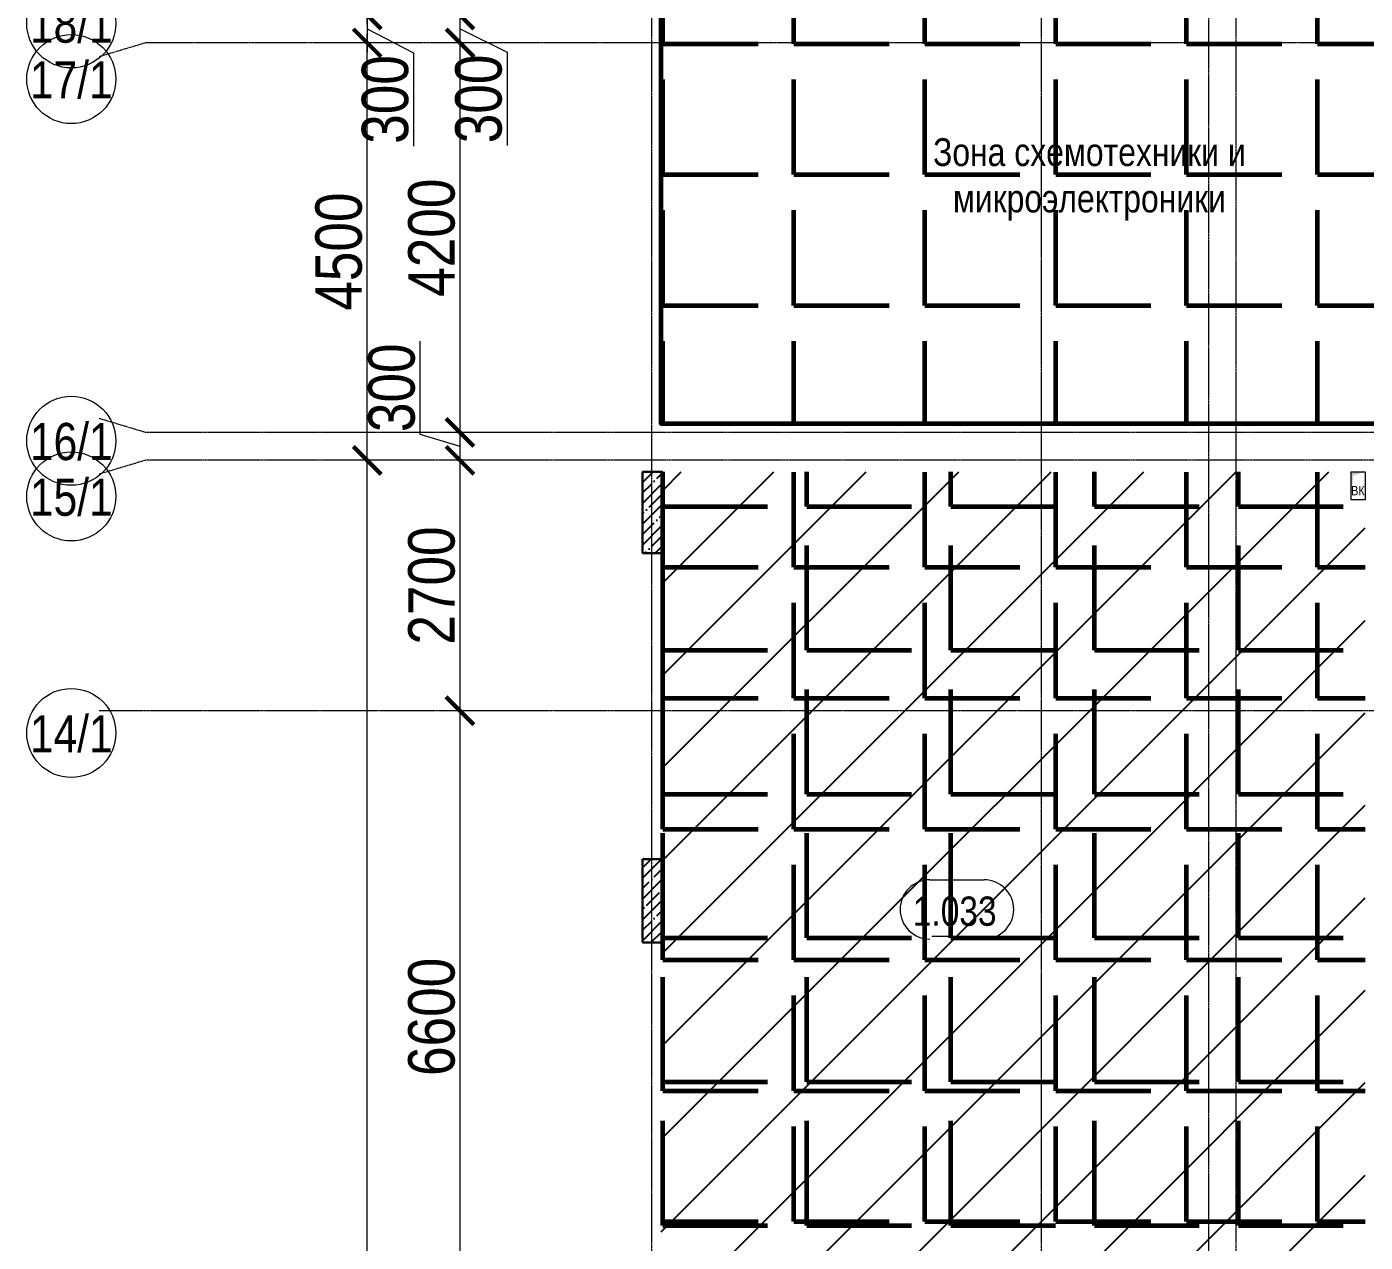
# Model space of a CAD drawing. Header units: millimetres. Extents: x -65509 to 912790, y 446 to 713294.
# Drawn here: x -6855 to 7570, y 46341 to 59445 of the extents above; entities that cross this region are included whole.
import ezdxf
from ezdxf.enums import TextEntityAlignment as Align

# ---------------------------------------------------------------- set-up
doc = ezdxf.new("R2010")
doc.units = ezdxf.units.MM
doc.linetypes.add('CENTER2', pattern=[28.575, 19.05, -3.175, 3.175, -3.175])
doc.linetypes.add('HIDDEN2', pattern=[4.7625, 3.175, -1.5875])
doc.layers.get('Defpoints').update_dxf_attribs({"color": 250})
for name, color, linetype, lineweight in [('! текст', 250, 'Continuous', 25), ('8.2) Линолеум 8 вып', 90, 'Continuous', 60), ('9.1) Линолеум 9  9.2 Инв', 3, 'Continuous', 60), ('АР_Area', 250, 'Continuous', 5), ('АР_Колонны', 250, 'Continuous', 30), ('АР_Стены ЖБ', 250, 'Continuous', 35), ('АР_Штриховка', 250, 'Continuous', 0), ('ВК_Шахты', 250, 'Continuous', 9), ('РД_Оси_100', 250, 'Continuous', 0), ('РД_Оси_размер', 250, 'Continuous', 0)]:
    doc.layers.add(name, color=color, linetype=linetype, lineweight=lineweight)
doc.layers.add('1.1) Нал. пол 1 вып. классы в 1 блоке', color=5, linetype='Continuous')
doc.styles.add('style1', font='ARIALN.TTF')
doc.styles.add('ккк', font='isocpeur.ttf', dxfattribs={"width": 0.85, "oblique": 15})
doc.dimstyles.new('Dim100_ареал', dxfattribs={"dimscale": 100, "dimtxt": 2.5, "dimasz": 1, "dimexe": 1, "dimexo": 1, "dimgap": 0.5, "dimtad": 1, "dimzin": 12, "dimdsep": 46, "dimtxsty": 'style1', "dimblk": 'ARCHTICK', "dimcen": 1, "dimdle": 1, "dimclrd": 256, "dimclre": 256, "dimaunit": 1, "dimadec": 0, "dimazin": 3, "dimtfac": 1, "dimtmove": 1, "dimatfit": 3, "dimldrblk": 'OPEN30', "dimfxl": 4, "dimfxlon": 1, "dimtolj": 1, "dimtzin": 0, "dimlwd": 9, "dimlwe": 9, "dimarcsym": 0})
pattern_1 = [(45, (-120, -9128.87), (-112.2532, 112.2532), []), (45, (-7.75, -9128.87), (-112.2532, 112.2532), [198.4375, -39.6875, 0, -39.6875])]
pattern_2 = [(0, (0, 0), (0, 1410.97), [1026.16, -384.81]), (90, (0, 0), (-1410.97, 9e-14), [1026.16, -384.81])]

# ---------------------------------------------------------------- blocks, each defined once
blk = doc.blocks.new('otv')
at = {"linetype": 'Continuous'}
blk.add_lwpolyline([(0, -1), (0, 0), (1, 0), (1, -1)], close=True, dxfattribs=at)
blk.add_solid([(0, -1), (0, 0), (0.135, -0.137), (1, 0)], dxfattribs=at)
blk = doc.blocks.new('A-iden')
at = {"linetype": 'Continuous', "lineweight": 5}
blk.add_circle((0, -4), 3, dxfattribs=at)
at = {"color": 0, "linetype": 'Continuous', "lineweight": 20, "style": 'ккк', "width": 0.85}
blk.add_attdef('ID', text='', height=8, dxfattribs=at).set_placement((0.314, -3.853), align=Align.MIDDLE_CENTER)
blk = doc.blocks.new('_ArchTick')
at = {"color": 0, "linetype": 'ByBlock', "const_width": 0.15}
blk.add_lwpolyline([(-0.5, -0.5), (0.5, 0.5)], dxfattribs=at)
blk = doc.blocks.new('*D74')
at = {"layer": 'Defpoints', "color": 0, "transparency": 16777216}
for p in [(1193587, 183613), (1194587, 183613), (1194587, 177013)]:
    blk.add_point(p, dxfattribs=at)
at = {"layer": 'РД_Оси_размер', "lineweight": 9, "transparency": 16777216}
for p, q in [((1193587, 176913), (1193587, 183713)), ((1193987, 183613), (1193487, 183613)), ((1193987, 177013), (1193487, 177013))]:
    blk.add_line(p, q, dxfattribs=at)
at = {"layer": 'РД_Оси_размер', "lineweight": 9, "transparency": 16777216, "xscale": 300, "yscale": 300, "zscale": 300}
for p, rotation in [((1193587, 183613), 90), ((1193587, 177013), 270)]:
    blk.add_blockref('_ArchTick', p, dxfattribs=dict(at, rotation=rotation))
at = {"layer": 'РД_Оси_размер', "color": 0, "transparency": 16777216, "insert": (1193282, 180313), "char_height": 500, "attachment_point": 5, "rotation": 90, "style": 'style1'}
blk.add_mtext('\\A1;6600', dxfattribs=at)
blk = doc.blocks.new('_Open30')
at = {"color": 0, "linetype": 'ByBlock', "lineweight": -2}
for p, q in [((-1, 0.268), (0, 0)), ((0, 0), (-1, -0.268)), ((0, 0), (-1, 0))]:
    blk.add_line(p, q, dxfattribs=at)
blk = doc.blocks.new('*D75')
at = {"layer": 'Defpoints', "color": 0, "transparency": 16777216}
for p in [(1193587, 186313), (1194587, 186313), (1194587, 183613)]:
    blk.add_point(p, dxfattribs=at)
at = {"layer": 'РД_Оси_размер', "lineweight": 9, "transparency": 16777216}
for p, q in [((1193587, 183513), (1193587, 186413)), ((1193987, 186313), (1193487, 186313)), ((1193987, 183613), (1193487, 183613))]:
    blk.add_line(p, q, dxfattribs=at)
at = {"layer": 'РД_Оси_размер', "lineweight": 9, "transparency": 16777216, "xscale": 300, "yscale": 300, "zscale": 300}
for p, rotation in [((1193587, 186313), 90), ((1193587, 183613), 270)]:
    blk.add_blockref('_ArchTick', p, dxfattribs=dict(at, rotation=rotation))
at = {"layer": 'РД_Оси_размер', "color": 0, "transparency": 16777216, "insert": (1193282, 184963), "char_height": 500, "attachment_point": 5, "rotation": 90, "style": 'style1'}
blk.add_mtext('\\A1;2700', dxfattribs=at)
blk = doc.blocks.new('*D76')
at = {"layer": 'Defpoints', "color": 0, "transparency": 16777216}
for p in [(1193587, 186613), (1194587, 186613), (1194587, 186313)]:
    blk.add_point(p, dxfattribs=at)
at = {"layer": 'РД_Оси_размер', "lineweight": 9, "transparency": 16777216}
for p, q in [((1193157, 186592), (1193157, 187597)), ((1193587, 186213), (1193587, 186713)), ((1193587, 186463), (1193157, 186592)), ((1193987, 186613), (1193487, 186613)), ((1193987, 186313), (1193487, 186313))]:
    blk.add_line(p, q, dxfattribs=at)
at = {"layer": 'РД_Оси_размер', "lineweight": 9, "transparency": 16777216, "xscale": 300, "yscale": 300, "zscale": 300}
for p, rotation in [((1193587, 186613), 90), ((1193587, 186313), 270)]:
    blk.add_blockref('_ArchTick', p, dxfattribs=dict(at, rotation=rotation))
at = {"layer": 'РД_Оси_размер', "color": 0, "transparency": 16777216, "insert": (1192852, 187095), "char_height": 500, "attachment_point": 5, "rotation": 90, "style": 'style1'}
blk.add_mtext('\\A1;300', dxfattribs=at)
blk = doc.blocks.new('*D77')
at = {"layer": 'Defpoints', "color": 0, "transparency": 16777216}
for p in [(1193587, 190813), (1194587, 190813), (1194587, 186613)]:
    blk.add_point(p, dxfattribs=at)
at = {"layer": 'РД_Оси_размер', "lineweight": 9, "transparency": 16777216}
for p, q in [((1193587, 186513), (1193587, 190913)), ((1193987, 190813), (1193487, 190813)), ((1193987, 186613), (1193487, 186613))]:
    blk.add_line(p, q, dxfattribs=at)
at = {"layer": 'РД_Оси_размер', "lineweight": 9, "transparency": 16777216, "xscale": 300, "yscale": 300, "zscale": 300}
for p, rotation in [((1193587, 190813), 90), ((1193587, 186613), 270)]:
    blk.add_blockref('_ArchTick', p, dxfattribs=dict(at, rotation=rotation))
at = {"layer": 'РД_Оси_размер', "color": 0, "transparency": 16777216, "insert": (1193282, 188713), "char_height": 500, "attachment_point": 5, "rotation": 90, "style": 'style1'}
blk.add_mtext('\\A1;4200', dxfattribs=at)
blk = doc.blocks.new('*D78')
at = {"layer": 'Defpoints', "color": 0, "transparency": 16777216}
for p in [(1193587, 191113), (1194587, 191113), (1194587, 190813)]:
    blk.add_point(p, dxfattribs=at)
at = {"layer": 'РД_Оси_размер', "lineweight": 9, "transparency": 16777216}
for p, q in [((1193587, 190713), (1193587, 191213)), ((1193987, 191113), (1193487, 191113)), ((1193587, 190963), (1194094, 190712)), ((1193987, 190813), (1193487, 190813)), ((1194094, 190712), (1194094, 189707))]:
    blk.add_line(p, q, dxfattribs=at)
at = {"layer": 'РД_Оси_размер', "lineweight": 9, "transparency": 16777216, "xscale": 300, "yscale": 300, "zscale": 300}
for p, rotation in [((1193587, 191113), 90), ((1193587, 190813), 270)]:
    blk.add_blockref('_ArchTick', p, dxfattribs=dict(at, rotation=rotation))
at = {"layer": 'РД_Оси_размер', "color": 0, "transparency": 16777216, "insert": (1193789, 190209), "char_height": 500, "attachment_point": 5, "rotation": 90, "style": 'style1'}
blk.add_mtext('\\A1;300', dxfattribs=at)
blk = doc.blocks.new('*D79')
at = {"layer": 'Defpoints', "color": 0, "transparency": 16777216}
for p in [(1193587, 192613), (1194587, 192613), (1194587, 191113)]:
    blk.add_point(p, dxfattribs=at)
at = {"layer": 'РД_Оси_размер', "lineweight": 9, "transparency": 16777216}
for p, q in [((1193987, 192613), (1193487, 192613)), ((1193587, 191013), (1193587, 192713)), ((1193987, 191113), (1193487, 191113))]:
    blk.add_line(p, q, dxfattribs=at)
at = {"layer": 'РД_Оси_размер', "lineweight": 9, "transparency": 16777216, "xscale": 300, "yscale": 300, "zscale": 300}
for p, rotation in [((1193587, 192613), 90), ((1193587, 191113), 270)]:
    blk.add_blockref('_ArchTick', p, dxfattribs=dict(at, rotation=rotation))
at = {"layer": 'РД_Оси_размер', "color": 0, "transparency": 16777216, "insert": (1193282, 191863), "char_height": 500, "attachment_point": 5, "rotation": 90, "style": 'style1'}
blk.add_mtext('\\A1;1500', dxfattribs=at)
blk = doc.blocks.new('*D92')
at = {"layer": 'Defpoints', "color": 0, "transparency": 16777216}
for p in [(1192587, 186313), (1194587, 186313), (1194587, 135913)]:
    blk.add_point(p, dxfattribs=at)
at = {"layer": 'РД_Оси_размер', "lineweight": 9, "transparency": 16777216}
for p, q in [((1192587, 135813), (1192587, 186413)), ((1192987, 186313), (1192487, 186313)), ((1192987, 135913), (1192487, 135913))]:
    blk.add_line(p, q, dxfattribs=at)
at = {"layer": 'РД_Оси_размер', "lineweight": 9, "transparency": 16777216, "xscale": 300, "yscale": 300, "zscale": 300}
for p, rotation in [((1192587, 186313), 90), ((1192587, 135913), 270)]:
    blk.add_blockref('_ArchTick', p, dxfattribs=dict(at, rotation=rotation))
at = {"layer": 'РД_Оси_размер', "color": 0, "transparency": 16777216, "insert": (1192282, 161113), "char_height": 500, "attachment_point": 5, "rotation": 90, "style": 'style1'}
blk.add_mtext('\\A1;50400', dxfattribs=at)
blk = doc.blocks.new('*D93')
at = {"layer": 'Defpoints', "color": 0, "transparency": 16777216}
for p in [(1192587, 190813), (1194587, 190813), (1194587, 186313)]:
    blk.add_point(p, dxfattribs=at)
at = {"layer": 'РД_Оси_размер', "lineweight": 9, "transparency": 16777216}
for p, q in [((1192587, 186213), (1192587, 190913)), ((1192987, 190813), (1192487, 190813)), ((1192987, 186313), (1192487, 186313))]:
    blk.add_line(p, q, dxfattribs=at)
at = {"layer": 'РД_Оси_размер', "lineweight": 9, "transparency": 16777216, "xscale": 300, "yscale": 300, "zscale": 300}
for p, rotation in [((1192587, 190813), 90), ((1192587, 186313), 270)]:
    blk.add_blockref('_ArchTick', p, dxfattribs=dict(at, rotation=rotation))
at = {"layer": 'РД_Оси_размер', "color": 0, "transparency": 16777216, "insert": (1192282, 188563), "char_height": 500, "attachment_point": 5, "rotation": 90, "style": 'style1'}
blk.add_mtext('\\A1;4500', dxfattribs=at)
blk = doc.blocks.new('*D94')
at = {"layer": 'Defpoints', "color": 0, "transparency": 16777216}
for p in [(1192587, 222913), (1194587, 222913), (1194587, 191113)]:
    blk.add_point(p, dxfattribs=at)
at = {"layer": 'РД_Оси_размер', "lineweight": 9, "transparency": 16777216}
for p, q in [((1192587, 191013), (1192587, 223013)), ((1192987, 222913), (1192487, 222913)), ((1192987, 191113), (1192487, 191113))]:
    blk.add_line(p, q, dxfattribs=at)
at = {"layer": 'РД_Оси_размер', "lineweight": 9, "transparency": 16777216, "xscale": 300, "yscale": 300, "zscale": 300}
for p, rotation in [((1192587, 222913), 90), ((1192587, 191113), 270)]:
    blk.add_blockref('_ArchTick', p, dxfattribs=dict(at, rotation=rotation))
at = {"layer": 'РД_Оси_размер', "color": 0, "transparency": 16777216, "insert": (1192282, 207013), "char_height": 500, "attachment_point": 5, "rotation": 90, "style": 'style1'}
blk.add_mtext('\\A1;31800', dxfattribs=at)
blk = doc.blocks.new('*D95')
at = {"layer": 'Defpoints', "color": 0, "transparency": 16777216}
for p in [(1194587, 191113), (1192587, 190813), (1194587, 190813)]:
    blk.add_point(p, dxfattribs=at)
at = {"layer": 'РД_Оси_размер', "lineweight": 9, "transparency": 16777216}
for p, q in [((1192587, 191213), (1192587, 190713)), ((1192987, 191113), (1192487, 191113)), ((1192587, 190963), (1193087, 190705)), ((1192987, 190813), (1192487, 190813)), ((1193087, 190705), (1193087, 189701))]:
    blk.add_line(p, q, dxfattribs=at)
at = {"layer": 'РД_Оси_размер', "lineweight": 9, "transparency": 16777216, "xscale": 300, "yscale": 300, "zscale": 300}
for p, rotation in [((1192587, 191113), 90), ((1192587, 190813), 270)]:
    blk.add_blockref('_ArchTick', p, dxfattribs=dict(at, rotation=rotation))
at = {"layer": 'РД_Оси_размер', "color": 0, "transparency": 16777216, "insert": (1192782, 190203), "char_height": 500, "attachment_point": 5, "rotation": 90, "style": 'style1'}
blk.add_mtext('\\A1;300', dxfattribs=at)
blk = doc.blocks.new('MOK-МаркаПом_овал_ареал')
for p, q in [((-2.99, 3.76), (3.52, 3.76)), ((-2.75, -3), (2.75, -3))]:
    blk.add_line(p, q)
for centre, radius, start, end in [((-2.99, 0.21), 3.55, 90, 270), ((3.52, 0.21), 3.55, 270, 90), ((-7.41, 0), 7.16, 0, 0.001)]:
    blk.add_arc(centre, radius, start, end)
at = {"color": 0, "style": 'style1'}
blk.add_attdef('АР-ПОМЕЩЕНИЕ:НОМЕР', text='', height=3, dxfattribs=at).set_placement((0.26, 0), align=Align.MIDDLE)
blk = doc.blocks.new('оси_рен')
at = {"layer": 'РД_Оси_100', "color": 251, "linetype": 'CENTER2', "true_color": 0x636466}
for p, q in [((1195652.916, 135558.25), (1195652.916, 223268.25)), ((1199852.916, 135558.25), (1199852.916, 223268.25)), ((1225207.916, 183613.25), (1189697.958, 183613.25))]:
    blk.add_line(p, q, dxfattribs=at)
for points in [[(1201652.916, 223268.25), (1201652.916, 135558.25)], [(1201952.916, 135558.25), (1201952.916, 223268.25)], [(1241712.916, 190813.25), (1190197.958, 190813.25), (1189697.958, 190663.25)], [(1225207.916, 186613.25), (1190197.958, 186613.25), (1189697.958, 186763.25)], [(1225207.916, 186313.25), (1190197.958, 186313.25), (1189697.958, 186163.25)]]:
    blk.add_lwpolyline(points, dxfattribs=at)
at = {"layer": 'РД_Оси_100', "color": 251, "true_color": 0x636466}
ref = blk.add_blockref('A-iden', (1189397.958, 191663.25), dxfattribs=dict(at, xscale=160, yscale=160))
ref.add_attrib('ID', '18/1', dxfattribs={"layer": '0', "linetype": 'Continuous', "height": 400, "style": 'style1'}).set_placement((1189397.958, 191023.25), align=Align.MIDDLE)
ref = blk.add_blockref('A-iden', (1189397.958, 191063.25), dxfattribs=dict(at, xscale=160, yscale=160))
ref.add_attrib('ID', '17/1', dxfattribs={"layer": '0', "linetype": 'Continuous', "height": 400, "style": 'style1'}).set_placement((1189397.958, 190423.25), align=Align.MIDDLE)
ref = blk.add_blockref('A-iden', (1189397.958, 187163.25), dxfattribs=dict(at, xscale=160, yscale=160))
ref.add_attrib('ID', '16/1', dxfattribs={"layer": '0', "linetype": 'Continuous', "height": 400, "style": 'style1'}).set_placement((1189397.958, 186523.25), align=Align.MIDDLE)
ref = blk.add_blockref('A-iden', (1189397.958, 186563.25), dxfattribs=dict(at, xscale=160, yscale=160))
ref.add_attrib('ID', '15/1', dxfattribs={"layer": '0', "linetype": 'Continuous', "height": 400, "style": 'style1'}).set_placement((1189397.958, 185923.25), align=Align.MIDDLE)
ref = blk.add_blockref('A-iden', (1189397.958, 184013.25), dxfattribs=dict(at, xscale=160, yscale=160))
ref.add_attrib('ID', '14/1', dxfattribs={"layer": '0', "linetype": 'Continuous', "height": 400, "style": 'style1'}).set_placement((1189397.958, 183373.25), align=Align.MIDDLE)
at = {"layer": 'РД_Оси_размер', "color": 251, "true_color": 0x636466}
for base, p1, p2, picture, middle in [((1192587.313, 222913.25), (1194587.313, 191113.25), (1194587.313, 222913.25), '*D94', (1192282.026, 207013.25)), ((1193587.313, 192613.25), (1194587.313, 191113.25), (1194587.313, 192613.25), '*D79', (1193282.026, 191863.25)), ((1192587.313, 190813.25), (1194587.313, 186313.25), (1194587.313, 190813.25), '*D93', (1192282.026, 188563.25)), ((1193587.313, 190813.25), (1194587.313, 186613.25), (1194587.313, 190813.25), '*D77', (1193282.026, 188713.25)), ((1193587.313, 186613.25), (1194587.313, 186313.25), (1194587.313, 186613.25), '*D76', (1192851.74, 186642.336)), ((1192587.313, 186313.25), (1194587.313, 135913.25), (1194587.313, 186313.25), '*D92', (1192282.026, 161113.25)), ((1193587.313, 186313.25), (1194587.313, 183613.25), (1194587.313, 186313.25), '*D75', (1193282.026, 184963.25)), ((1193587.313, 183613.25), (1194587.313, 177013.25), (1194587.313, 183613.25), '*D74', (1193282.026, 180313.25))]:
    dim = blk.add_linear_dim(base=base, p1=p1, p2=p2, angle=90, dimstyle='Dim100_ареал', override={"dimtxt": 5, "dimasz": 3}, dxfattribs=at)
    dim.commit()
    dim.dimension.update_dxf_attribs({"geometry": picture, "text_midpoint": middle})
for base, p1, p2, picture, middle in [((1192587.313, 190813.25), (1194587.313, 191113.25), (1194587.313, 190813.25), '*D95', (1193087.313, 190655.306)), ((1193587.313, 191113.25), (1194587.313, 190813.25), (1194587.313, 191113.25), '*D78', (1194093.955, 190661.744))]:
    dim = blk.add_linear_dim(base=base, p1=p1, p2=p2, angle=90, dimstyle='Dim100_ареал', override={"dimtxt": 5, "dimasz": 3}, dxfattribs=at)
    dim.commit()
    dim.dimension.update_dxf_attribs({"geometry": picture, "text_midpoint": middle, "dimtype": 160})

msp = doc.modelspace()

# ---------------------------------------------------------------- hatches: boundary and pattern name
at = {"layer": '1.1) Нал. пол 1 вып. классы в 1 блоке'}
h = msp.add_hatch(dxfattribs=at)
h.set_pattern_fill('ANSI31', color=256, scale=222)
h.set_pattern_definition([(45, (-1580685.86, 128462.9), (-498.4042, 498.4042), [])])
h.paths.add_polyline_path([(7570, 49571.13), (7570, 50471.13), (7570, 50871.13), (7570, 53771.13), (7570, 54276.13), (7349.738, 54276.13), (7349.738, 54646.13), (0, 54646.13), (0, 53771.13), (-20, 52571.13), (-20, 51671.13), (-20, 50471.13), (0, 50471.13), (0, 49571.13), (-20, 46271.13), (-20, 46071.13), (0, 46071.13), (0, 44871.13), (-20, 44471.13), (-20, 43271.13), (-20, 42371.13), (-20, 41171.13), (0, 41171.13), (0, 40271.13), (-20, 36971.13), (-20, 36771.13), (0, 36771.13), (0, 36271.13), (150, 36271.13), (7570, 36271.13), (7570, 36771.13), (7570, 40271.13), (7570, 41171.13), (7570, 41668.377), (7570, 44625.911), (7350, 44625.911), (7350, 45476.13), (7570, 45476.13), (7570, 46071.13)])
at = {"layer": '8.2) Линолеум 8 вып'}
h = msp.add_hatch(dxfattribs=at)
h.set_pattern_fill('ANGLE', color=256, scale=222)
h.set_pattern_definition([(0, (0, 0), (0, 1550.67), [1127.76, -422.91]), (90, (0, 0), (-1550.67, 9e-14), [1127.76, -422.91])])
h.paths.add_polyline_path([(7570, 49571.13), (7570, 50471.13), (7570, 50871.13), (7570, 53771.13), (7570, 54276.13), (7349.738, 54276.13), (7349.738, 54646.13), (0, 54646.13), (0, 53771.13), (-20, 52571.13), (-20, 51671.13), (-20, 50471.13), (0, 50471.13), (0, 49571.13), (-20, 46271.13), (-20, 46071.13), (0, 46071.13), (0, 44871.13), (-20, 44471.13), (-20, 43271.13), (-20, 42371.13), (-20, 41171.13), (0, 41171.13), (0, 40271.13), (-20, 36971.13), (-20, 36771.13), (0, 36771.13), (0, 36271.13), (150, 36271.13), (7570, 36271.13), (7570, 36771.13), (7570, 40271.13), (7570, 41171.13), (7570, 41668.377), (7570, 44625.911), (7350, 44625.911), (7350, 45476.13), (7570, 45476.13), (7570, 46071.13)])
at = {"layer": '9.1) Линолеум 9  9.2 Инв'}
h = msp.add_hatch(dxfattribs=at)
h.set_pattern_fill('ANGLE', color=256, scale=202)
h.set_pattern_definition(pattern_2)
h.paths.add_polyline_path([(12380, 72871.13), (12280, 72871.13), (12280, 72951.13), (11530, 72951.13), (10430, 72951.13), (9480, 72951.13), (6380, 72951.13), (6380, 72871.13), (5980, 72871.13), (5980, 72951.13), (280, 72951.13), (280, 72821.13), (-20, 72821.13), (-20, 67321.13), (280, 67321.13), (280, 66821.13), (-20, 66821.13), (-20, 61321.13), (280, 61321.13), (280, 60821.13), (-20, 60821.13), (-20, 55166.13), (12380, 55166.13), (12380, 60871.13), (12280, 60871.13), (12280, 61271.13), (12380, 61271.13), (12380, 66871.13), (12280, 66871.13), (12280, 67271.13), (12380, 67271.13)])
h = msp.add_hatch(dxfattribs=at)
h.set_pattern_fill('ANGLE', color=256, scale=202)
h.set_pattern_definition(pattern_2)
h.paths.add_polyline_path([(7570, 49571.13), (7570, 50471.13), (7570, 50871.13), (7570, 53771.13), (7570, 54276.13), (7349.738, 54276.13), (7349.738, 54646.13), (0, 54646.13), (0, 53771.13), (-20, 52571.13), (-20, 51671.13), (-20, 50471.13), (0, 50471.13), (0, 49571.13), (-20, 46271.13), (-20, 46071.13), (0, 46071.13), (0, 44871.13), (-20, 44471.13), (-20, 43271.13), (-20, 42371.13), (-20, 41171.13), (0, 41171.13), (0, 40271.13), (-20, 36971.13), (-20, 36771.13), (0, 36771.13), (0, 36271.13), (150, 36271.13), (7570, 36271.13), (7570, 36771.13), (7570, 40271.13), (7570, 41171.13), (7570, 41668.377), (7570, 44625.911), (7350, 44625.911), (7350, 45476.13), (7570, 45476.13), (7570, 46071.13)])
at = {"layer": 'АР_Штриховка', "linetype": 'Continuous', "lineweight": 25}
h = msp.add_hatch(dxfattribs=at)
h.set_pattern_fill('ANSI35', color=256, scale=25, style=0)
h.set_pattern_definition(pattern_1)
h.paths.add_polyline_path([(-220, 53771.13), (0, 53771.13), (0, 54646.13), (-220, 54646.13)], flags=0)
h = msp.add_hatch(dxfattribs=at)
h.set_pattern_fill('ANSI35', color=256, scale=25, style=0)
h.set_pattern_definition(pattern_1)
h.paths.add_polyline_path([(-220, 49571.13), (0, 49571.13), (0, 50471.13), (-220, 50471.13)], flags=0)

# ---------------------------------------------------------------- linework, layer by layer
at = {"layer": '9.1) Линолеум 9  9.2 Инв'}
msp.add_lwpolyline([(12380, 79271.13), (-20, 79271.13), (-20, 55166.13), (12380, 55166.13)], close=True, dxfattribs=at)
at = {"layer": 'АР_Колонны', "linetype": 'HIDDEN2', "lineweight": 25}
for p, q in [((-220, 54646.13), (0, 54646.13)), ((-220, 53771.13), (-220, 54646.13)), ((0, 54646.13), (0, 53771.13)), ((0, 53771.13), (-220, 53771.13)), ((-220, 50471.13), (0, 50471.13)), ((-220, 49571.13), (-220, 50471.13)), ((0, 50471.13), (0, 49571.13)), ((0, 49571.13), (-220, 49571.13))]:
    msp.add_line(p, q, dxfattribs=at)
at = {"layer": 'АР_Колонны', "linetype": 'Continuous', "lineweight": 25}
for p, q in [((0, 54646.13), (-220, 54646.13)), ((-220, 54646.13), (-220, 53771.13)), ((0, 53771.13), (0, 54646.13)), ((-220, 53771.13), (0, 53771.13)), ((0, 50471.13), (-220, 50471.13)), ((-220, 50471.13), (-220, 49571.13)), ((0, 49571.13), (0, 50471.13)), ((-220, 49571.13), (0, 49571.13))]:
    msp.add_line(p, q, dxfattribs=at)
at = {"layer": 'АР_Стены ЖБ', "linetype": 'Continuous', "lineweight": 25}
for p, q in [((0, 54646.13), (-220, 54646.13)), ((-220, 54646.13), (-220, 53771.13)), ((0, 53771.13), (0, 54646.13)), ((-220, 53771.13), (0, 53771.13)), ((0, 50471.13), (-220, 50471.13)), ((-220, 50471.13), (-220, 49571.13)), ((0, 49571.13), (0, 50471.13)), ((-220, 49571.13), (0, 49571.13))]:
    msp.add_line(p, q, dxfattribs=at)

# ---------------------------------------------------------------- block references
msp.add_blockref('оси_рен', (-1195772.915, -131542.119))
at = {"layer": 'АР_Area', "color": 18, "linetype": 'Continuous', "lineweight": 5, "true_color": 0x000000}
ref = msp.add_blockref('MOK-МаркаПом_овал_ареал', (3145.337, 49910.421), dxfattribs=dict(at, xscale=90, yscale=90, zscale=100))
ref.add_attrib('АР-ПОМЕЩЕНИЕ:НОМЕР', '1.033', dxfattribs={"layer": '0', "color": 0, "height": 315, "style": 'style1'}).set_placement((3145.337, 49910.421), align=Align.MIDDLE)
at = {"layer": 'ВК_Шахты', "color": 18, "true_color": 0x000000, "xscale": 150, "yscale": 300, "zscale": 300}
msp.add_blockref('otv', (7419.676, 54646.13), dxfattribs=at)

# ---------------------------------------------------------------- texts
at = {"layer": '! текст', "color": 18, "true_color": 0x000000, "insert": (4597.443, 57798.201), "char_height": 300, "width": 4867.98941, "attachment_point": 5, "style": 'style1'}
msp.add_mtext('Зона схемотехники и микроэлектроники', dxfattribs=at)
at = {"layer": 'ВК_Шахты', "color": 18, "true_color": 0x000000, "insert": (7491.112, 54443.59), "char_height": 100, "width": 200, "attachment_point": 5, "style": 'style1'}
msp.add_mtext('ВК', dxfattribs=at)

doc.saveas('drawing.dxf')
